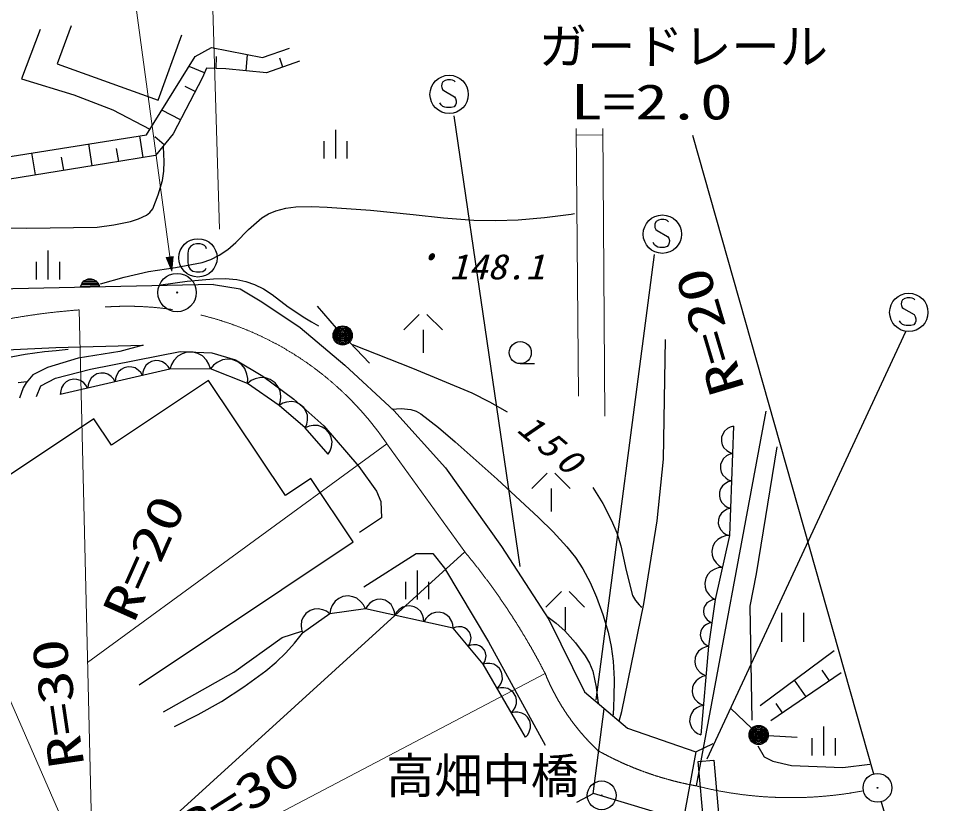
# Model space of a CAD drawing. Units: millimetres, scale not verified. Extents: x 40000 to 680000, y 20000 to 380000.
# Drawn here: x 242499 to 291140, y 269408 to 310123 of the extents above; entities that cross this region are included whole.
import ezdxf
from ezdxf.enums import TextEntityAlignment as Align

# ---------------------------------------------------------------- set-up
doc = ezdxf.new("R2010")
doc.units = ezdxf.units.MM
doc.header["$LTSCALE"] = 1000
doc.linetypes.add('CHAIN', pattern=[18.5, 12, -1.5, 3.5, -1.5])
for name, color, linetype, lineweight in [('M-BGD', 7, 'Continuous', 25), ('M-BGD-HTXT', 7, 'Continuous', 13), ('M-BMK', 2, 'CHAIN', 13), ('M-BMK-SRVR', 3, 'Continuous', 25), ('M-OTRS', 6, 'Continuous', 25), ('M-STR-STR1', 1, 'Continuous', 25), ('M-STR-STRC', 7, 'Continuous', 25)]:
    doc.layers.add(name, color=color, linetype=linetype, lineweight=lineweight)
doc.styles.add('ＭＳ ゴシック', font='')
doc.styles.get('ＭＳ ゴシック').set_extended_font_data('MS Gothic')

# ---------------------------------------------------------------- blocks, each defined once
blk = doc.blocks.new('BUHIN2')
at = {"color": 3, "linetype": 'Continuous', "lineweight": 25}
for radius in [995, 30]:
    blk.add_circle((0, 0), radius, dxfattribs=at)
blk = doc.blocks.new('BUHIN23')
at = {"color": 7, "linetype": 'Continuous', "lineweight": 25}
blk.add_lwpolyline([(-402, 609), (-512, 471), (-582, 320), (-638, 113), (-623, -70), (-574, -243), (-450, -432), (-310, -545), (-148, -631), (64, -661), (229, -653), (402, -609)], dxfattribs=at)
blk = doc.blocks.new('BUHIN31')
at = {"color": 7, "linetype": 'Continuous', "lineweight": 25}
blk.add_lwpolyline([(-109, 769), (-278, 687), (-414, 573), (-563, 399), (-631, 217), (-663, 28), (-629, -211), (-546, -383), (-430, -539), (-239, -665), (-77, -733), (109, -769)], dxfattribs=at)
blk = doc.blocks.new('BUHIN32')
at = {"color": 7, "linetype": 'Continuous', "lineweight": 25}
blk.add_lwpolyline([(299, 527), (155, 556), (17, 551), (-158, 514), (-287, 434), (-396, 333), (-489, 169), (-520, 23), (-522, -129), (-465, -297), (-396, -416), (-299, -527)], dxfattribs=at)
blk = doc.blocks.new('BUHIN33')
at = {"color": 7, "linetype": 'Continuous', "lineweight": 25}
blk.add_lwpolyline([(465, 564), (301, 629), (135, 652), (-80, 644), (-250, 576), (-402, 478), (-546, 303), (-613, 136), (-647, -44), (-614, -256), (-558, -412), (-465, -564)], dxfattribs=at)
blk = doc.blocks.new('BUHIN38')
at = {"color": 7, "linetype": 'Continuous', "lineweight": 25}
blk.add_lwpolyline([(-742, -206), (-639, -362), (-510, -481), (-320, -605), (-132, -648), (58, -655), (288, -591), (447, -487), (586, -353), (685, -149), (730, 19), (742, 206)], dxfattribs=at)
blk = doc.blocks.new('BUHIN39')
at = {"color": 7, "linetype": 'Continuous', "lineweight": 25}
blk.add_lwpolyline([(-597, -133), (-522, -261), (-424, -361), (-279, -467), (-131, -509), (19, -522), (204, -481), (335, -405), (450, -304), (538, -147), (580, -15), (597, 133)], dxfattribs=at)
blk = doc.blocks.new('BUHIN40')
at = {"color": 7, "linetype": 'Continuous', "lineweight": 25}
blk.add_lwpolyline([(-841, -118), (-751, -302), (-627, -452), (-437, -614), (-238, -689), (-32, -725), (229, -688), (418, -597), (589, -471), (727, -263), (801, -85), (841, 118)], dxfattribs=at)
blk = doc.blocks.new('BUHIN41')
at = {"color": 7, "linetype": 'Continuous', "lineweight": 25}
blk.add_lwpolyline([(-674, -223), (-572, -362), (-448, -466), (-267, -571), (-92, -603), (83, -601), (292, -532), (434, -429), (555, -299), (638, -107), (672, 50), (674, 223)], dxfattribs=at)
blk = doc.blocks.new('BUHIN45')
at = {"color": 7, "linetype": 'Continuous', "lineweight": 25}
blk.add_line((537, 201), (276, 900), dxfattribs=at)
blk.add_circle((0, 0), 574, dxfattribs=at)
blk = doc.blocks.new('BUHIN47')
at = {"color": 7, "linetype": 'Continuous', "lineweight": 25}
for p, q in [((502, 800), (-903, 275)), ((-500, -803), (905, -278))]:
    blk.add_line(p, q, dxfattribs=at)
blk = doc.blocks.new('BUHIN48')
at = {"color": 7, "linetype": 'Continuous', "lineweight": 25}
for p, q in [((-354, 508), (489, 823)), ((-703, -263), (703, 263)), ((66, -616), (909, -301))]:
    blk.add_line(p, q, dxfattribs=at)
blk = doc.blocks.new('BUHIN49')
at = {"color": 7, "linetype": 'Continuous', "lineweight": 25}
for p, q in [((-1005, -167), (-533, 868)), ((-183, -68), (937, 350)), ((-868, -533), (167, -1005))]:
    blk.add_line(p, q, dxfattribs=at)
blk = doc.blocks.new('BUHIN51')
at = {"color": 7, "linetype": 'Continuous', "lineweight": 25}
blk.add_lwpolyline([(-713, 65), (-750, -8), (-756, -90), (-738, -196), (-684, -341), (-606, -450), (-497, -527), (-371, -550), (-262, -514), (-193, -483), (-113, -411), (-86, -326), (18, 295), (81, 383), (184, 464), (300, 496), (401, 497), (510, 463), (607, 333), (687, 118), (708, 19), (699, -86), (657, -187), (574, -293)], dxfattribs=at)
blk.add_circle((0, 0), 995, dxfattribs=at)
blk = doc.blocks.new('BUHIN53')
at = {"color": 7, "linetype": 'Continuous', "lineweight": 25}
for radius in [498, 440, 382, 322, 265, 195, 135, 77.5, 15]:
    blk.add_circle((0, 0), radius, dxfattribs=at)

msp = doc.modelspace()

# ---------------------------------------------------------------- linework, layer by layer
at = {"layer": 'M-BGD'}
for p, q in [((243603, 309558), (242646, 306997)), ((245211, 309758), (244499, 307787)), ((249732, 305897), (250960, 309296)), ((251651, 308157), (252494, 308639)), ((252494, 308639), (255144, 308117)), ((255144, 308117), (256549, 308599)), ((249122, 304103), (251651, 308157)), ((252737, 307537), (252763, 308165)), ((254292, 307416), (254374, 308269)), ((257071, 307917), (255345, 307314)), ((256208, 307615), (256046, 308080)), ((244499, 307787), (249732, 305897)), ((252135, 307316), (251335, 307650)), ((252236, 307557), (252035, 307075)), ((253239, 307517), (252236, 307557)), ((255345, 307314), (253239, 307517)), ((242646, 306997), (245362, 306169)), ((252035, 307075), (250509, 304144)), ((251653, 306342), (251140, 306610)), ((245362, 306169), (247379, 305393)), ((247379, 305393), (249294, 304384)), ((250891, 304877), (249920, 305382)), ((239527, 302577), (249122, 304103)), ((248952, 302920), (248773, 304047)), ((250509, 304144), (249586, 303020)), ((277464, 304083), (286838, 270929)), ((246312, 302498), (246128, 303626)), ((250048, 303582), (249552, 303990)), ((243361, 302017), (243175, 303157)), ((247684, 302719), (247577, 303395)), ((247050, 302619), (241148, 301655)), ((244836, 302257), (244725, 302938)), ((249586, 303020), (247050, 302619)), ((252601, 296338), (239786, 296060)), ((245717, 296251), (246667, 296272)), ((246641, 296334), (245741, 296314)), ((245777, 296377), (246599, 296395)), ((246553, 296457), (245826, 296441)), ((245884, 296505), (246489, 296518)), ((246370, 296578), (245998, 296570)), ((252601, 296338), (253979, 296099)), ((253979, 296099), (255104, 295434)), ((255104, 295434), (257098, 294105)), ((258977, 294067), (257995, 295200)), ((257098, 294105), (259424, 292136)), ((259653, 293331), (260699, 292255)), ((275958, 287259), (276060, 293471)), ((241859, 292932), (244420, 293066)), ((244420, 293066), (248950, 293174)), ((247737, 292851), (245580, 292500)), ((246221, 291933), (250871, 292856)), ((248950, 293174), (247737, 292851)), ((250871, 292856), (252520, 292790)), ((245580, 292500), (243989, 292015)), ((252520, 292790), (253740, 292428)), ((253740, 292428), (255158, 291570)), ((243989, 292015), (243234, 291637)), ((244407, 291471), (246221, 291933)), ((250346, 291930), (244654, 290627)), ((252448, 291953), (250346, 291930)), ((254368, 291198), (252448, 291953)), ((259424, 292136), (261955, 289785)), ((243234, 291637), (242883, 291233)), ((243648, 291075), (244407, 291471)), ((255158, 291570), (256774, 290383)), ((242722, 290963), (242533, 290424)), ((242883, 291233), (242722, 290963)), ((243418, 290515), (243648, 291075)), ((252343, 291350), (247311, 287984)), ((256334, 285384), (252343, 291350)), ((256014, 290056), (254368, 291198)), ((257362, 288890), (256014, 290056)), ((256774, 290383), (258324, 288998)), ((261955, 289785), (264639, 286819)), ((277659, 270309), (281275, 289761)), ((246388, 289364), (232924, 280358)), ((247311, 287984), (246388, 289364)), ((258324, 288998), (260138, 286887)), ((279583, 288979), (279368, 283300)), ((258551, 287519), (257362, 288890)), ((281827, 287900), (280763, 281320)), ((275626, 284071), (275958, 287259)), ((260138, 286887), (261061, 285601)), ((264639, 286819), (267547, 282728)), ((257651, 286265), (256334, 285384)), ((259852, 282974), (257651, 286265)), ((261061, 285601), (261292, 285073)), ((261292, 285073), (261325, 284216)), ((261325, 284216), (260170, 283457)), ((274936, 279751), (275626, 284071)), ((279368, 283300), (278631, 279985)), ((248753, 275550), (259852, 282974)), ((267547, 282728), (270002, 278945)), ((260404, 280648), (263123, 282366)), ((263123, 282366), (263982, 282366)), ((263982, 282366), (264590, 281614)), ((264590, 281614), (266880, 277786)), ((280763, 281320), (280426, 279637)), ((273785, 274178), (274936, 279751)), ((278631, 279985), (278294, 277560)), ((258631, 279246), (257226, 278242)), ((260489, 279497), (258631, 279246)), ((265041, 278493), (260489, 279497)), ((280426, 279637), (280539, 273728)), ((270002, 278945), (271853, 275187)), ((256173, 278017), (257180, 278344)), ((266597, 276635), (265041, 278493)), ((253666, 276219), (256173, 278017)), ((266880, 277786), (269815, 272419)), ((278294, 277560), (277895, 272955)), ((280971, 274474), (284810, 277338)), ((268789, 272836), (266597, 276635)), ((284566, 275764), (284188, 276317)), ((250016, 274149), (253666, 276219)), ((285176, 276180), (281519, 273682)), ((283347, 274931), (282752, 275803)), ((282129, 274098), (281792, 274591)), ((273657, 273666), (273785, 274178)), ((280524, 273299), (279437, 274334)), ((281385, 272926), (282882, 272840)), ((277635, 272076), (276979, 268519)), ((280838, 272382), (281174, 271821)), ((277746, 271575), (278561, 271648)), ((278057, 268123), (277746, 271575)), ((278561, 271648), (278884, 268061)), ((281174, 271821), (281623, 271596)), ((281623, 271596), (282595, 271372)), ((285251, 271260), (286657, 271432)), ((282595, 271372), (285251, 271260)), ((287246, 269486), (291140, 255714))]:
    msp.add_line(p, q, dxfattribs=at)
for points in [[(235581, 299045), (237409, 299191), (239243, 299276), (242904, 299260), (246566, 299305), (247432, 299423), (248294, 299601), (248714, 299731), (249121, 299922), (249308, 300067), (249454, 300260), (249732, 300982), (249951, 301723), (250028, 302212), (250045, 302711), (250030, 303091), (250003, 303472)], [(246746, 296360), (247972, 296707), (249230, 296999), (250637, 297207), (252016, 297471), (252469, 297631), (252897, 297848), (253348, 298155), (253768, 298517), (254422, 299180), (255104, 299785), (255452, 299992), (255840, 300152), (256349, 300285), (256876, 300360), (257683, 300386), (258505, 300352), (260741, 300188), (262962, 299965), (264533, 299786), (266108, 299667), (267256, 299645), (268405, 299684), (269778, 299805), (271153, 299987), (271241, 299999), (271340, 300013)], [(252238, 298189), (252198, 298284), (252128, 298354), (252033, 298409), (251918, 298439), (251723, 298439), (251568, 298409), (251408, 298299), (251313, 298159), (251273, 297959), (251273, 297469), (251313, 297259), (251388, 297134), (251533, 297029), (251713, 296989), (251903, 296989), (252048, 297004), (252123, 297049), (252193, 297114), (252223, 297184)], [(249879, 296310), (251235, 296496), (252606, 296622), (253204, 296635), (253812, 296587), (254283, 296491), (254736, 296337), (255204, 296099), (255643, 295807), (256477, 295178), (257340, 294603), (257688, 294391), (258048, 294179)], [(216643, 283336), (218902, 283798), (221175, 284201), (222777, 284495), (224376, 284850), (225668, 285202), (226944, 285613), (228174, 286067), (229390, 286581), (230352, 287049), (231294, 287575), (232860, 288538), (234454, 289448), (237213, 290740), (240007, 291981), (240907, 292283), (241832, 292530), (242831, 292721), (243840, 292853), (244447, 292914), (245065, 292971)], [(252448, 291953), (252367, 292194), (252239, 292397), (252031, 292626), (251798, 292750), (251550, 292826), (251224, 292823), (250978, 292741), (250748, 292612), (250546, 292379), (250427, 292172), (250346, 291930)], [(259823, 293215), (262924, 291994), (266005, 290715), (266925, 290233), (267843, 289724)], [(254368, 291198), (254383, 291447), (254341, 291680), (254237, 291965), (254071, 292163), (253874, 292323), (253576, 292440), (253322, 292457), (253066, 292425), (252796, 292287), (252612, 292143), (252448, 291953)], [(256014, 290056), (256084, 290288), (256096, 290517), (256062, 290809), (255949, 291034), (255799, 291229), (255544, 291407), (255307, 291479), (255058, 291506), (254772, 291437), (254566, 291342), (254368, 291198)], [(242464, 291249), (242917, 291304)], [(257362, 288890), (257446, 289089), (257479, 289290), (257475, 289552), (257397, 289761), (257282, 289949), (257073, 290129), (256871, 290216), (256653, 290263), (256393, 290228), (256202, 290164), (256014, 290056)], [(261852, 289868), (262340, 289888), (262835, 289846), (263112, 289764), (263365, 289626), (264273, 288915), (265142, 288159), (267319, 286222), (269463, 284236), (270222, 283500), (270944, 282716), (271379, 282160), (271764, 281568), (272144, 280857), (272474, 280107), (272802, 279206), (273073, 278286), (273236, 277547), (273342, 276789), (273392, 275853), (273381, 274902), (273364, 274450), (273343, 273988)], [(258551, 287519), (258664, 287707), (258726, 287905), (258761, 288169), (258713, 288391), (258625, 288597), (258441, 288810), (258249, 288926), (258036, 289006), (257770, 289009), (257568, 288972), (257362, 288890)], [(272291, 285802), (272803, 284958), (273261, 284086), (273526, 283440), (273737, 282764), (274006, 281481), (274337, 280196), (274491, 279934), (274695, 279707), (274759, 279644), (274825, 279582)], [(260489, 279497), (260390, 279701), (260254, 279867), (260046, 280047), (259826, 280130), (259599, 280171), (259311, 280132), (259102, 280033), (258913, 279893), (258759, 279665), (258677, 279469), (258631, 279246)], [(258631, 279246), (258463, 279370), (258281, 279446), (258033, 279503), (257819, 279477), (257616, 279412), (257398, 279256), (257270, 279085), (257176, 278891), (257149, 278638), (257166, 278443), (257226, 278242)], [(269899, 279123), (270390, 278761), (270838, 278355), (271378, 277739), (271885, 277068), (272114, 276681), (272286, 276272), (272452, 275434), (272566, 274588)], [(250576, 273398), (251809, 274016), (253020, 274689), (254185, 275459), (255326, 276286), (255863, 276729), (256360, 277217), (256801, 277720), (257226, 278242)]]:
    msp.add_lwpolyline(points, dxfattribs=at)
msp.add_lwpolyline([(245694, 296188), (245731, 296304), (245787, 296403), (245882, 296515), (245990, 296577), (246107, 296617), (246262, 296621), (246380, 296586), (246492, 296528), (246591, 296420), (246654, 296324), (246694, 296210)], close=True, dxfattribs=at)
msp.add_circle((251798, 297714), 995, dxfattribs=at)
at = {"layer": 'M-BGD-HTXT'}
for p, q in [((252120, 325449), (252922, 299205)), ((250433, 297019), (248248, 313191)), ((271535, 290535), (271420, 304419)), ((271423, 304083), (272800, 304097)), ((272797, 304419), (272912, 289502)), ((245633, 295012), (246352, 264906)), ((234388, 292265), (246352, 264906)), ((261595, 288068), (246070, 276719)), ((265641, 282457), (243532, 262341)), ((243532, 262341), (269815, 276137))]:
    msp.add_line(p, q, dxfattribs=at)
for points in [[(250433, 297019), (250518, 297787), (250147, 297737)], [(250412, 297171), (250209, 297698), (250469, 297733)], [(250402, 297245), (250240, 297674), (250445, 297701)], [(250392, 297322), (250272, 297650), (250421, 297670)], [(250382, 297396), (250304, 297626), (250397, 297638)]]:
    msp.add_lwpolyline(points, close=True, dxfattribs=at)
for points in [[(250423, 297095), (250177, 297722), (250493, 297765), (250422, 297097)], [(250354, 297604), (250372, 297472), (250335, 297601), (250372, 297607), (250372, 297472)]]:
    msp.add_lwpolyline(points, dxfattribs=at)
at = {"layer": 'M-BMK'}
msp.add_line((261595, 288068), (265641, 282457), dxfattribs=at)
for centre, radius, start, end in [((248223, 260014), 35094, 94.2321, 113.2183), ((248115, 278899), 16303, 34.2223, 98.7533), ((238848, 260226), 34815, 27.1947, 39.6851), ((280241, 280348), 11244, 201.9926, 226.9048), ((280581, 286491), 16444, 240.8002, 259.7637), ((282558, 289699), 20000, 255.8191, 280.8391)]:
    msp.add_arc(centre, radius, start, end, dxfattribs=at)
at = {"layer": 'M-BMK-SRVR'}
for radius in [746, 22.5]:
    msp.add_circle((272744, 269819), radius, dxfattribs=at)
at = {"layer": 'M-OTRS'}
for radius in [746, 22.5]:
    msp.add_circle((287053, 270211), radius, dxfattribs=at)
at = {"layer": 'M-STR-STR1'}
for p, q in [((271853, 275187), (274078, 273298)), ((272856, 274307), (272280, 269901)), ((274078, 273298), (277635, 272076)), ((277635, 272076), (278534, 272515)), ((272322, 269923), (271441, 269451)), ((276979, 268519), (272322, 269923))]:
    msp.add_line(p, q, dxfattribs=at)
at = {"layer": 'M-STR-STRC'}
for p, q in [((268515, 281687), (265086, 305077)), ((272466, 274784), (275492, 297880)), ((278215, 271721), (288523, 293893))]:
    msp.add_line(p, q, dxfattribs=at)

# ---------------------------------------------------------------- block references
at = {"layer": 'M-BGD', "rotation": 249.51192}
for name, p in [('BUHIN48', (258928, 303615)), ('BUHIN48', (244005, 297345)), ('BUHIN49', (263477, 293780)), ('BUHIN53', (259305, 293689)), ('BUHIN45', (268517, 292797)), ('BUHIN23', (249634, 291767)), ('BUHIN23', (246789, 291115)), ('BUHIN23', (248211, 291441)), ('BUHIN23', (245366, 290790)), ('BUHIN41', (279556, 288269)), ('BUHIN41', (279502, 286849)), ('BUHIN49', (270115, 285543)), ('BUHIN41', (279449, 285429)), ('BUHIN41', (279395, 284010)), ('BUHIN40', (279184, 282471)), ('BUHIN40', (278816, 280813)), ('BUHIN48', (263165, 280740)), ('BUHIN49', (270853, 279397)), ('BUHIN31', (261247, 279329)), ('BUHIN31', (262765, 278995)), ('BUHIN39', (278547, 279378)), ('BUHIN31', (264282, 278660)), ('BUHIN47', (282655, 278536)), ('BUHIN39', (278378, 278166)), ('BUHIN32', (265430, 278028)), ('BUHIN32', (266208, 277099)), ('BUHIN38', (278227, 276792)), ('BUHIN33', (266962, 276002)), ('BUHIN38', (278094, 275258)), ('BUHIN33', (267693, 274736)), ('BUHIN38', (277961, 273723)), ('BUHIN33', (268424, 273469)), ('BUHIN53', (280886, 272954)), ('BUHIN48', (284253, 272635))]:
    msp.add_blockref(name, p, dxfattribs=at)
at = {"layer": 'M-BMK-SRVR', "rotation": 249.51192}
msp.add_blockref('BUHIN2', (250715, 295913), dxfattribs=at)
at = {"layer": 'M-STR-STRC', "rotation": 249.51192}
for p in [(264829, 306197), (275893, 298943), (288678, 294886)]:
    msp.add_blockref('BUHIN51', p, dxfattribs=at)

# ---------------------------------------------------------------- texts
at = {"layer": 'M-BGD-HTXT', "style": 'ＭＳ ゴシック'}
for s, p in [('ガードレール', (269480, 307220)), ('高畑中橋', (261560, 269374))]:
    msp.add_text(s, height=1833, dxfattribs=at).set_placement(p, align=Align.BOTTOM_LEFT)
at = {"layer": 'M-BGD-HTXT', "style": 'ＭＳ ゴシック', "width": 1.35}
msp.add_text('L=2.0', height=1833, dxfattribs=at).set_placement((271122, 304346), align=Align.BOTTOM_LEFT)
at = {"layer": 'M-BGD-HTXT', "style": 'ＭＳ ゴシック', "oblique": 15}
for s, width, p in [('・', 0.85, (262979, 296691)), ('148.1', 1.1, (264840, 296200))]:
    msp.add_text(s, height=1320, dxfattribs=dict(at, width=width)).set_placement(p, align=Align.BOTTOM_LEFT)
at = {"layer": 'M-BGD-HTXT', "style": 'ＭＳ ゴシック', "width": 1.35}
for s, rotation, p in [('R=20', 106.6, (280704, 291068)), ('R=20', 66, (248970, 278481)), ('R=30', 98.4, (246451, 271472)), ('R=30', 32.3, (251927, 266654))]:
    msp.add_text(s, height=1833, rotation=rotation, dxfattribs=at).set_placement(p, align=Align.BOTTOM_LEFT)
at = {"layer": 'M-BGD-HTXT', "insert": (268261, 288721), "char_height": 1320, "attachment_point": 7, "rotation": 319.5, "style": 'ＭＳ ゴシック'}
msp.add_mtext('\\T1.33;\\W1.1;\\Q15;150', dxfattribs=at)

doc.saveas('drawing.dxf')
